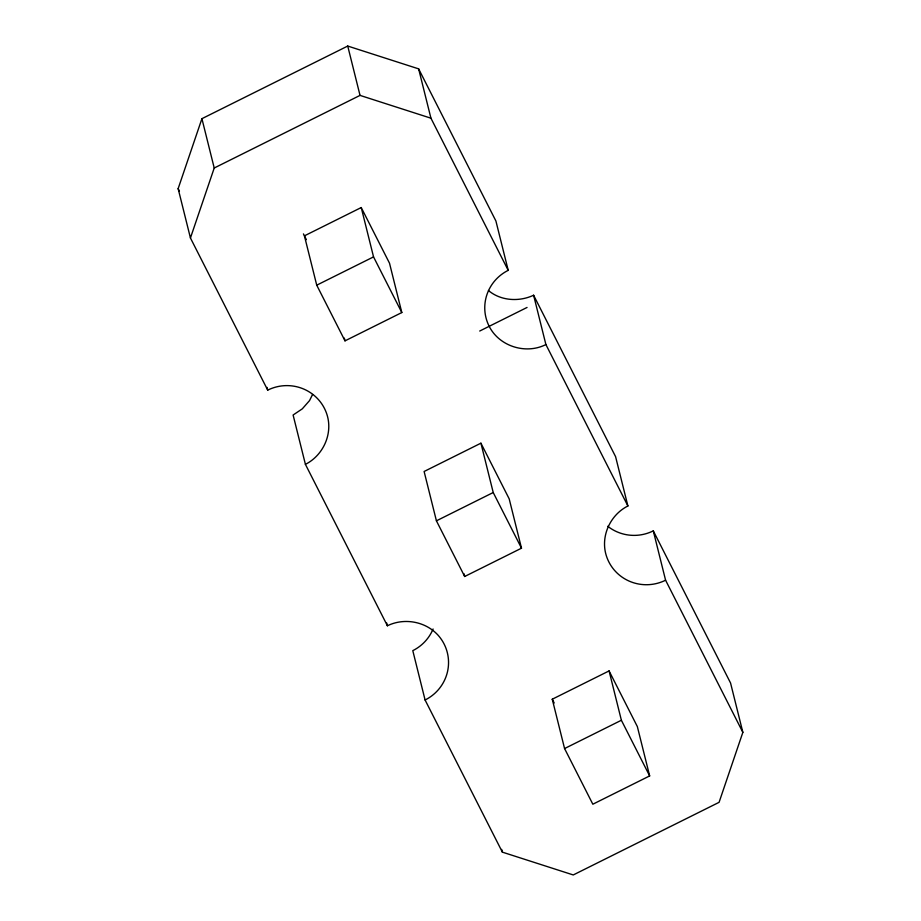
<?xml version="1.0" encoding="UTF-8"?>
<svg xmlns="http://www.w3.org/2000/svg" width="921" height="921" viewBox="0 0 921 921"><rect width="100%" height="100%" fill="white"/><g stroke="black" fill="none" stroke-linecap="round" stroke-linejoin="round"><path stroke-width="1.38" d="M425.088 699.995A42.343 41.583 -14 0 0 437.947 635.064C425.329 621.318 404.089 617.588 387.396 625.773L305.415 464.357C321.924 456.033 331.664 436.842 328.026 418.629A42.343 41.583 -14 0 0 267.712 390.136L190.44 237.986L178.144 188.644L201.918 118.682L347.735 46.05L418.629 68.856L495.912 221.005L508.208 270.348A42.343 41.583 -14 0 0 489.189 326.322C499.343 346.48 525.903 354.689 545.9 344.558L627.892 505.986C611.371 514.298 601.643 533.501 605.281 551.714A42.343 41.583 -14 0 0 665.584 580.207L742.856 732.356L719.082 802.318L573.265 874.95L502.371 852.144L425.088 699.995L412.792 650.652A42.343 41.583 -14 0 0 433.089 628.997M190.44 237.986L214.225 168.013L201.918 118.682M312.553 394.487L309.525 400.612L302.272 408.866L293.108 415.014L305.415 464.357M214.225 168.013L360.03 95.393L430.936 118.199L508.208 270.348M361.239 207.547L304.425 235.845L316.732 285.176L345.007 340.851L401.809 312.553L389.514 263.21L361.239 207.547L373.546 256.89L401.809 312.553M316.732 285.176L373.546 256.89M479.714 331.03L527.054 307.453M480.923 443.185L424.109 471.483L436.416 520.826L464.679 576.488L521.493 548.191L509.186 498.848L480.923 443.185L493.219 492.528L521.493 548.191M436.416 520.826L493.219 492.528M552.266 699.212L609.08 670.914L637.344 726.577L649.65 775.919L592.836 804.217L564.573 748.554L552.266 699.212L554.2 703.011M564.573 748.554L621.376 720.257L609.08 670.914M627.892 505.986L615.585 456.643L533.604 295.227C519.225 302.019 500.794 300.96 488.452 290.518M607.722 526.259A42.343 41.583 -14 0 0 653.288 530.864L730.56 683.014L742.856 732.356M621.376 720.257L649.65 775.919M303.435 233.899L306.359 239.633M178.144 188.644L179.434 191.2M653.288 530.864L665.584 580.207M533.604 295.227L545.9 344.558M418.629 68.856L430.936 118.199M347.735 46.05L360.03 95.393M464 573.748L464.679 576.488M501.68 849.404L502.371 852.144M344.316 338.099L345.007 340.851M386.716 623.033L387.396 625.773M267.032 387.396L267.712 390.136"/></g></svg>
